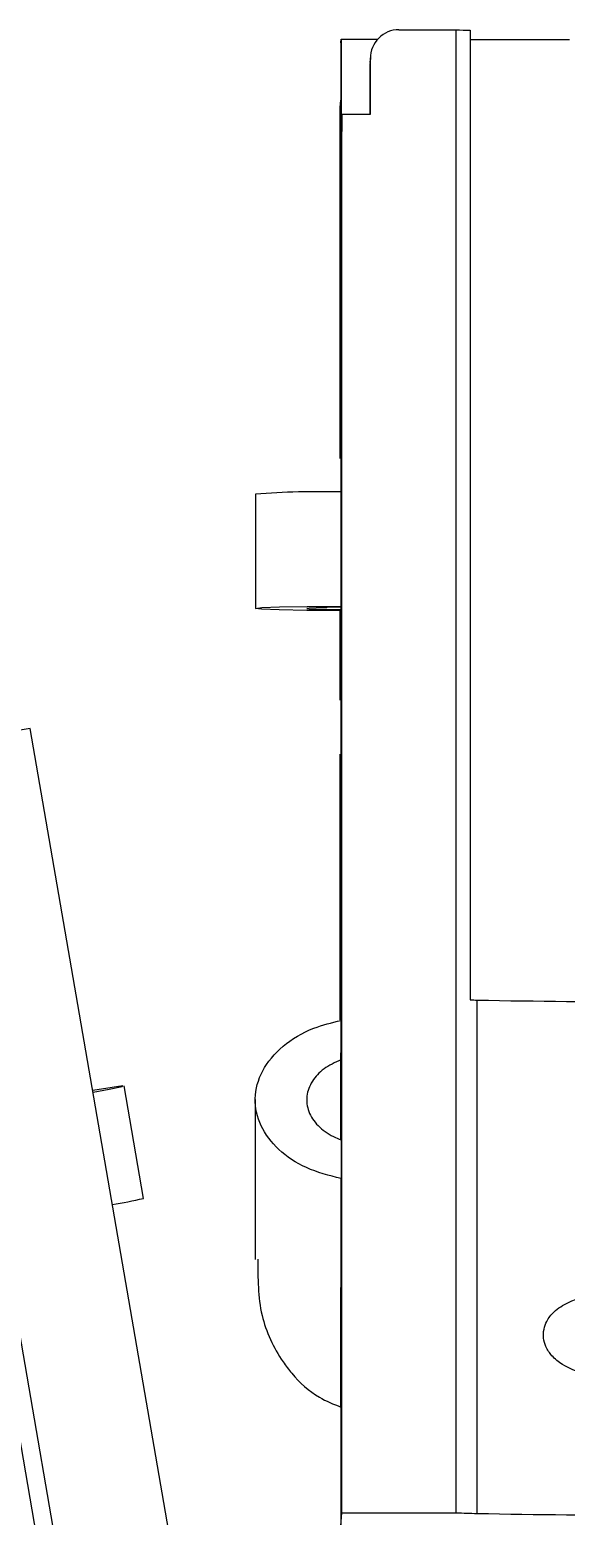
# Model space of a CAD drawing. Header units: millimetres. Extents: x 15 to 1184, y 5 to 836.
# Drawn here: x 833.98 to 843.37, y 609.17 to 635.23 of the extents above; entities that cross this region are included whole.
import ezdxf

# ---------------------------------------------------------------- set-up
doc = ezdxf.new("R2010")
doc.units = ezdxf.units.MM
doc.layers.get('0').update_dxf_attribs({"lineweight": 18})

msp = doc.modelspace()

# ---------------------------------------------------------------- linework, layer by layer
at = {"color": 7, "linetype": 'Continuous', "lineweight": 25}
for p, q in [((839.42, 634.998), (839.425, 635.061)), ((839.42, 634.998), (839.42, 627.122)), ((839.425, 635.061), (839.425, 627.562)), ((840.438, 635.225), (841.438, 635.225)), ((841.439, 609.231), (841.438, 635.225)), ((841.688, 635.216), (841.688, 618.22)), ((843.424, 635.05), (841.688, 635.05)), ((839.94, 634.766), (839.931, 634.652)), ((839.938, 634.725), (839.929, 634.612)), ((839.929, 634.612), (839.929, 633.746)), ((839.938, 633.746), (839.938, 634.725)), ((839.409, 633.864), (839.419, 633.988)), ((839.419, 627.86), (839.419, 633.988)), ((839.419, 633.988), (839.42, 633.988)), ((839.409, 627.71), (839.409, 633.864)), ((839.439, 609.231), (839.438, 633.746)), ((839.438, 633.746), (839.938, 633.746)), ((839.43, 630.472), (839.43, 627.123)), ((837.927, 627.082), (837.927, 625.083)), ((839.43, 625.123), (839.43, 627.123)), ((839.425, 625.063), (839.425, 625.103)), ((839.43, 625.123), (839.429, 625.103)), ((839.429, 623.104), (839.429, 625.103)), ((839.409, 623.475), (839.409, 625.043)), ((839.419, 623.475), (839.419, 625.043)), ((839.42, 625.043), (839.42, 617.86)), ((839.425, 625.063), (839.424, 625.043)), ((839.425, 623.063), (839.425, 625.063)), ((836.194, 598.476), (831.782, 624.098)), ((834.362, 607.296), (831.476, 624.049)), ((839.425, 623.063), (839.425, 622.96)), ((833.985, 622.978), (833.497, 622.893)), ((838.147, 598.815), (833.985, 622.978)), ((839.409, 617.868), (839.409, 622.528)), ((841.809, 609.218), (841.809, 618.217)), ((839.422, 617.86), (839.423, 617.17)), ((839.423, 617.17), (839.423, 617.29)), ((839.421, 615.769), (839.423, 617.17)), ((835.966, 614.741), (835.627, 616.712)), ((839.425, 615.767), (839.426, 616.389)), ((839.425, 615.767), (839.427, 615.087)), ((839.421, 611.083), (839.421, 609.004)), ((839.421, 609.004), (839.439, 609.231)), ((839.439, 609.231), (841.439, 609.231))]:
    msp.add_line(p, q, dxfattribs=at)
for points in [[(839.425, 635.061), (839.838, 635.058), (840.065, 635.058)], [(839.424, 625.043), (838.824, 625.048), (838.344, 625.058), (838.033, 625.07), (837.927, 625.083), (838.036, 625.096), (838.348, 625.108), (838.83, 625.117), (839.43, 625.123)], [(839.429, 625.103), (839.181, 625.1), (838.99, 625.095), (838.869, 625.089), (838.827, 625.083), (838.868, 625.077), (838.988, 625.071), (839.179, 625.066), (839.425, 625.063)], [(835.083, 616.604), (835.365, 616.657), (835.591, 616.702), (835.608, 616.711), (835.416, 616.684), (835.078, 616.631)], [(839.421, 611.083), (839.422, 611.51), (839.422, 611.96), (839.423, 612.432), (839.424, 612.926), (839.425, 613.439), (839.425, 613.971), (839.426, 614.521), (839.427, 615.087)]]:
    msp.add_lwpolyline(points, dxfattribs=at)
for centre, radius, start, end in [((840.438, 634.725), 0.5, 89.9936, 179.9963), ((841.964, 645.9), 10.688, 267.1837, 268.5208), ((1247.88, 631.008), 408.451, 179.61591, 180.07512), ((839.051, 613.105), 14.023, 88.4525, 94.5999), ((842.363, 642.334), 24.123, 268.3975, 268.6848), ((844.716, 763.693), 145.505, 268.8554, 270.08659), ((834.192, 622.317), 7.782, 279.0941, 283.1784), ((842.079, 622.766), 13.55, 267.2942, 268.8603), ((844.716, 754.695), 145.505, 268.8554, 270.08659)]:
    msp.add_arc(centre, radius, start, end, dxfattribs=at)
for points in [[(839.433, 628.705), (839.433, 628.678), (839.433, 628.622), (839.432, 628.4), (839.432, 628.104), (839.432, 627.755), (839.432, 627.397), (839.432, 627.071), (839.433, 626.804), (839.433, 626.71), (839.433, 626.664)], [(839.434, 624.119), (839.434, 624.098), (839.434, 624.056), (839.434, 623.887), (839.433, 623.66), (839.433, 623.395), (839.433, 623.122), (839.433, 622.874), (839.434, 622.67), (839.434, 622.599), (839.434, 622.563)], [(839.435, 613.121), (839.435, 613.1), (839.434, 613.058), (839.434, 612.889), (839.434, 612.663), (839.434, 612.398), (839.434, 612.124), (839.434, 611.876), (839.434, 611.672), (839.434, 611.601), (839.435, 611.566)]]:
    msp.add_open_spline(points, degree=3, dxfattribs=at)
for points, knots in [([(839.435, 627.687), (839.435, 627.804), (839.435, 628.04), (839.435, 628.352), (839.435, 628.58), (839.434, 628.704), (839.434, 628.701), (839.434, 628.7)], [0, 0, 0, 0, 0.224389, 0.448778, 0.673167, 0.897556, 1.014102, 1.014102, 1.014102, 1.014102]), ([(839.434, 626.62), (839.434, 626.618), (839.434, 626.599), (839.434, 626.675), (839.435, 626.849), (839.435, 627.127), (839.435, 627.421), (839.435, 627.613), (839.435, 627.687)], [0, 0, 0, 0, 0.021483, 0.249381, 0.47728, 0.705178, 0.933076, 1.075714, 1.075714, 1.075714, 1.075714]), ([(839.436, 623.343), (839.436, 623.433), (839.436, 623.612), (839.436, 623.849), (839.435, 624.024), (839.435, 624.119), (839.435, 624.116), (839.435, 624.115)], [0, 0, 0, 0, 0.168886, 0.337772, 0.506658, 0.675544, 0.7736751, 0.7736751, 0.7736751, 0.7736751]), ([(839.435, 622.53), (839.435, 622.529), (839.435, 622.514), (839.435, 622.572), (839.435, 622.704), (839.436, 622.916), (839.436, 623.141), (839.436, 623.287), (839.436, 623.343)], [0, 0, 0, 0, 0.0172918, 0.1907718, 0.3642519, 0.5377319, 0.711212, 0.8197904, 0.8197904, 0.8197904, 0.8197904]), ([(839.426, 616.389), (839.426, 616.827), (839.427, 617.958), (839.428, 619.931), (839.429, 621.758), (839.429, 622.826), (839.429, 623.104)], [0, 0, 0, 0, 1.402642, 3.625598, 5.909607, 6.714384, 6.714384, 6.714384, 6.714384]), ([(839.425, 622.96), (839.425, 621.98), (839.425, 620.009), (839.424, 618.2), (839.423, 617.29)], [0, 0, 0, 0, 2.816639, 5.669761, 5.669761, 5.669761, 5.669761]), ([(839.427, 615.087), (839.216, 615.142), (838.796, 615.251), (838.307, 615.587), (837.989, 616.01), (837.885, 616.495), (838.016, 616.987), (838.377, 617.421), (838.876, 617.725), (839.26, 617.82), (839.422, 617.86)], [0, 0, 0, 0, 0.549599, 1.099037, 1.657192, 2.230412, 2.817231, 3.409614, 3.993571, 4.415432, 4.415432, 4.415432, 4.415432]), ([(839.423, 617.17), (839.318, 617.121), (839.109, 617.024), (838.903, 616.796), (838.806, 616.535), (838.84, 616.26), (839.004, 616.009), (839.224, 615.848), (839.381, 615.785), (839.425, 615.767)], [0, 0, 0, 0, 0.298619, 0.597092, 0.903493, 1.216729, 1.530135, 1.837553, 1.961569, 1.961569, 1.961569, 1.961569]), ([(837.924, 616.476), (837.924, 616.372), (837.924, 615.72), (837.922, 614.743), (837.921, 613.985), (837.921, 613.671)], [0, 0, 0, 0, 0.280382, 1.759221, 2.804708, 2.804708, 2.804708, 2.804708]), ([(837.97, 613.675), (837.969, 613.342), (837.966, 612.709), (838.279, 612.044), (838.636, 611.57), (838.967, 611.267), (839.293, 611.135), (839.421, 611.083)], [0, 0, 0, 0, 0.989957, 1.883464, 2.13856, 2.779916, 3.193085, 3.193085, 3.193085, 3.193085]), ([(839.436, 612.345), (839.436, 612.435), (839.436, 612.614), (839.436, 612.852), (839.436, 613.026), (839.435, 613.121), (839.435, 613.118), (839.435, 613.117)], [0, 0, 0, 0, 0.1694031, 0.3388063, 0.5082094, 0.6776126, 0.7734111, 0.7734111, 0.7734111, 0.7734111]), ([(843.936, 611.618), (843.851, 611.634), (843.627, 611.677), (843.341, 611.788), (843.12, 611.962), (843.01, 612.126), (842.963, 612.291), (842.97, 612.448), (843.029, 612.609), (843.167, 612.783), (843.467, 612.971), (843.753, 613.029), (843.936, 613.065)], [0, 0, 0, 0, 0.259465, 0.678981, 0.921438, 1.108757, 1.259263, 1.410242, 1.552397, 1.756809, 2.071132, 2.626393, 2.626393, 2.626393, 2.626393]), ([(839.435, 611.533), (839.435, 611.531), (839.435, 611.517), (839.435, 611.574), (839.436, 611.707), (839.436, 611.919), (839.436, 612.143), (839.436, 612.289), (839.436, 612.345)], [0, 0, 0, 0, 0.0172908, 0.190771, 0.3642512, 0.5377314, 0.7112117, 0.8197901, 0.8197901, 0.8197901, 0.8197901])]:
    msp.add_open_spline(points, degree=3, knots=knots, dxfattribs=at)

doc.saveas('drawing.dxf')
